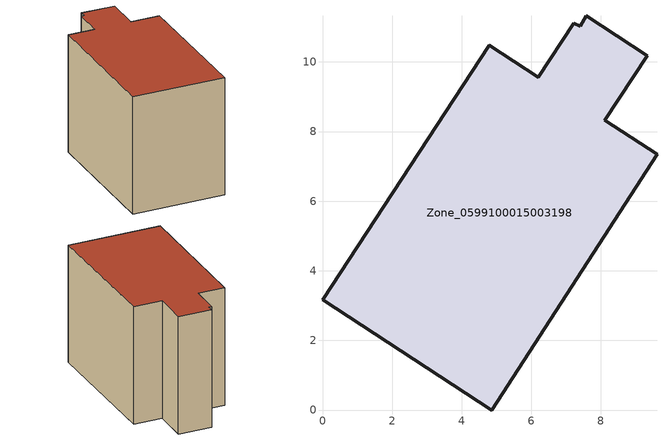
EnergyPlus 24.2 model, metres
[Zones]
Zone_0599100015003198
 floor ground (C_G): 9.61,7.34 4.86,0 0,3.16 4.79,10.48 6.2,9.56 7.22,11.11 7.4,11.02 7.57,11.32 9.33,10.18 8.11,8.32 z0.97
 wall outside (C_F): 7.57,11.32 7.4,11.02 7.22,11.11 6.2,9.56 4.79,10.48 0,3.16 4.86,0 9.61,7.34 8.11,8.32 9.33,10.18 7.57,11.32 z0.97:8.46
 roof outside (C_R): 7.22,11.11 6.2,9.56 4.79,10.48 0,3.16 4.86,0 9.61,7.34 8.11,8.32 9.33,10.18 7.57,11.32 7.4,11.02 z8.46
[BUILDING]
Pand.0599100015003198: North Axis=0; Terrain=City; Loads Convergence Tolerance Value=0.04; Temperature Convergence Tolerance Value=0.4; Solar Distribution=FullExterior; Maximum Number of Warmup Days=25; Minimum Number of Warmup Days=1
[Site:Location]
Rotterdam.The.Hague.AP_ZH_NLD Design_Conditions: Latitude=51.96; Longitude=4.45; Time Zone=1; Elevation=-4.5
[SITE:GROUNDTEMPERATURE:BUILDINGSURFACE]
18, 18, 18, 18, 18, 18, 18, 18, 18, 18, 18, 18
[MATERIAL] Thermal Absorptance=0.9; Solar Absorptance=0.7; Visible Absorptance=0.7
Name | Roughness | Thickness | Conductivity | Density | Specific Heat
G.TC.1975-1991 | MediumSmooth | 0.15 | 0.288461 | 540 | 1210
F.TC.1975-1991 | Rough | 0.3 | 0.230769 | 1920 | 840
R.TC.1975-1991 | MediumRough | 0.2 | 0.153846 | 1500 | 1000
[CONSTRUCTION]
C_G: G.TC.1975-1991
C_F: F.TC.1975-1991
C_R: R.TC.1975-1991
[ZONE]
Zone_0599100015003198: Type=1; Multiplier=1; Ceiling Height=Autocalculate; Volume=Autocalculate; Floor Area=autocalculate; Part of Total Floor Area=Yes
[ZONEINFILTRATION:DESIGNFLOWRATE]
Infil_Zone_0599100015003198: Zone or ZoneList or Space or SpaceList=Zone_0599100015003198; Schedule=AlwaysOn; Design Flow Rate Calculation Method=Flow/Area; Flow Rate per Floor Area=0.003; Constant Term Coefficient=1; Temperature Term Coefficient=0; Velocity Term Coefficient=0; Velocity Squared Term Coefficient=0
[HVACTEMPLATE:ZONE:IDEALLOADSAIRSYSTEM]
Zone_0599100015003198: Maximum Heating Supply Air Temperature=50; Minimum Cooling Supply Air Temperature=13; Maximum Heating Supply Air Humidity Ratio=0.0156; Minimum Cooling Supply Air Humidity Ratio=0.0077; Heating Limit=NoLimit; Cooling Limit=NoLimit; Dehumidification Control Type=ConstantSensibleHeatRatio; Cooling Sensible Heat Ratio=0.7; Dehumidification Setpoint=60; Humidification Control Type=None; Humidification Setpoint=30; Outdoor Air Method=None; Outdoor Air Flow Rate per Person=0.00944; Outdoor Air Flow Rate per Zone Floor Area=0; Outdoor Air Flow Rate per Zone=0; Demand Controlled Ventilation Type=None; Outdoor Air Economizer Type=NoEconomizer; Heat Recovery Type=None; Sensible Heat Recovery Effectiveness=0.7; Latent Heat Recovery Effectiveness=0.65
[ZONECONTROL:THERMOSTAT]
ThermostatControl_Zone_0599100015003198: Zone or ZoneList=Zone_0599100015003198; Control Type Schedule=DualSetpointControlType; Control 1=Thermostat_Zone_0599100015003198; Temperature Difference Between Cutout And Setpoint=0
[THERMOSTATSETPOINT:DUALSETPOINT]
Thermostat_Zone_0599100015003198: Heating Setpoint Temperature Schedule=HeatingSetpoint_Zone_0599100015003198; Cooling Setpoint Temperature Schedule=CoolingSetpoint_Zone_0599100015003198
[SCHEDULE:COMPACT]
HeatingSetpoint_Zone_0599100015003198: Through: 12/31, For: AllDays, Until: 24:00, 21
CoolingSetpoint_Zone_0599100015003198: Through: 12/31, For: AllDays, Until: 24:00, 24
DualSetpointControlType: Through: 12/31, For: AllDays, Until: 24:00, 4
AlwaysOn: Through: 12/31, For: AllDays, Until: 24:00, 1
